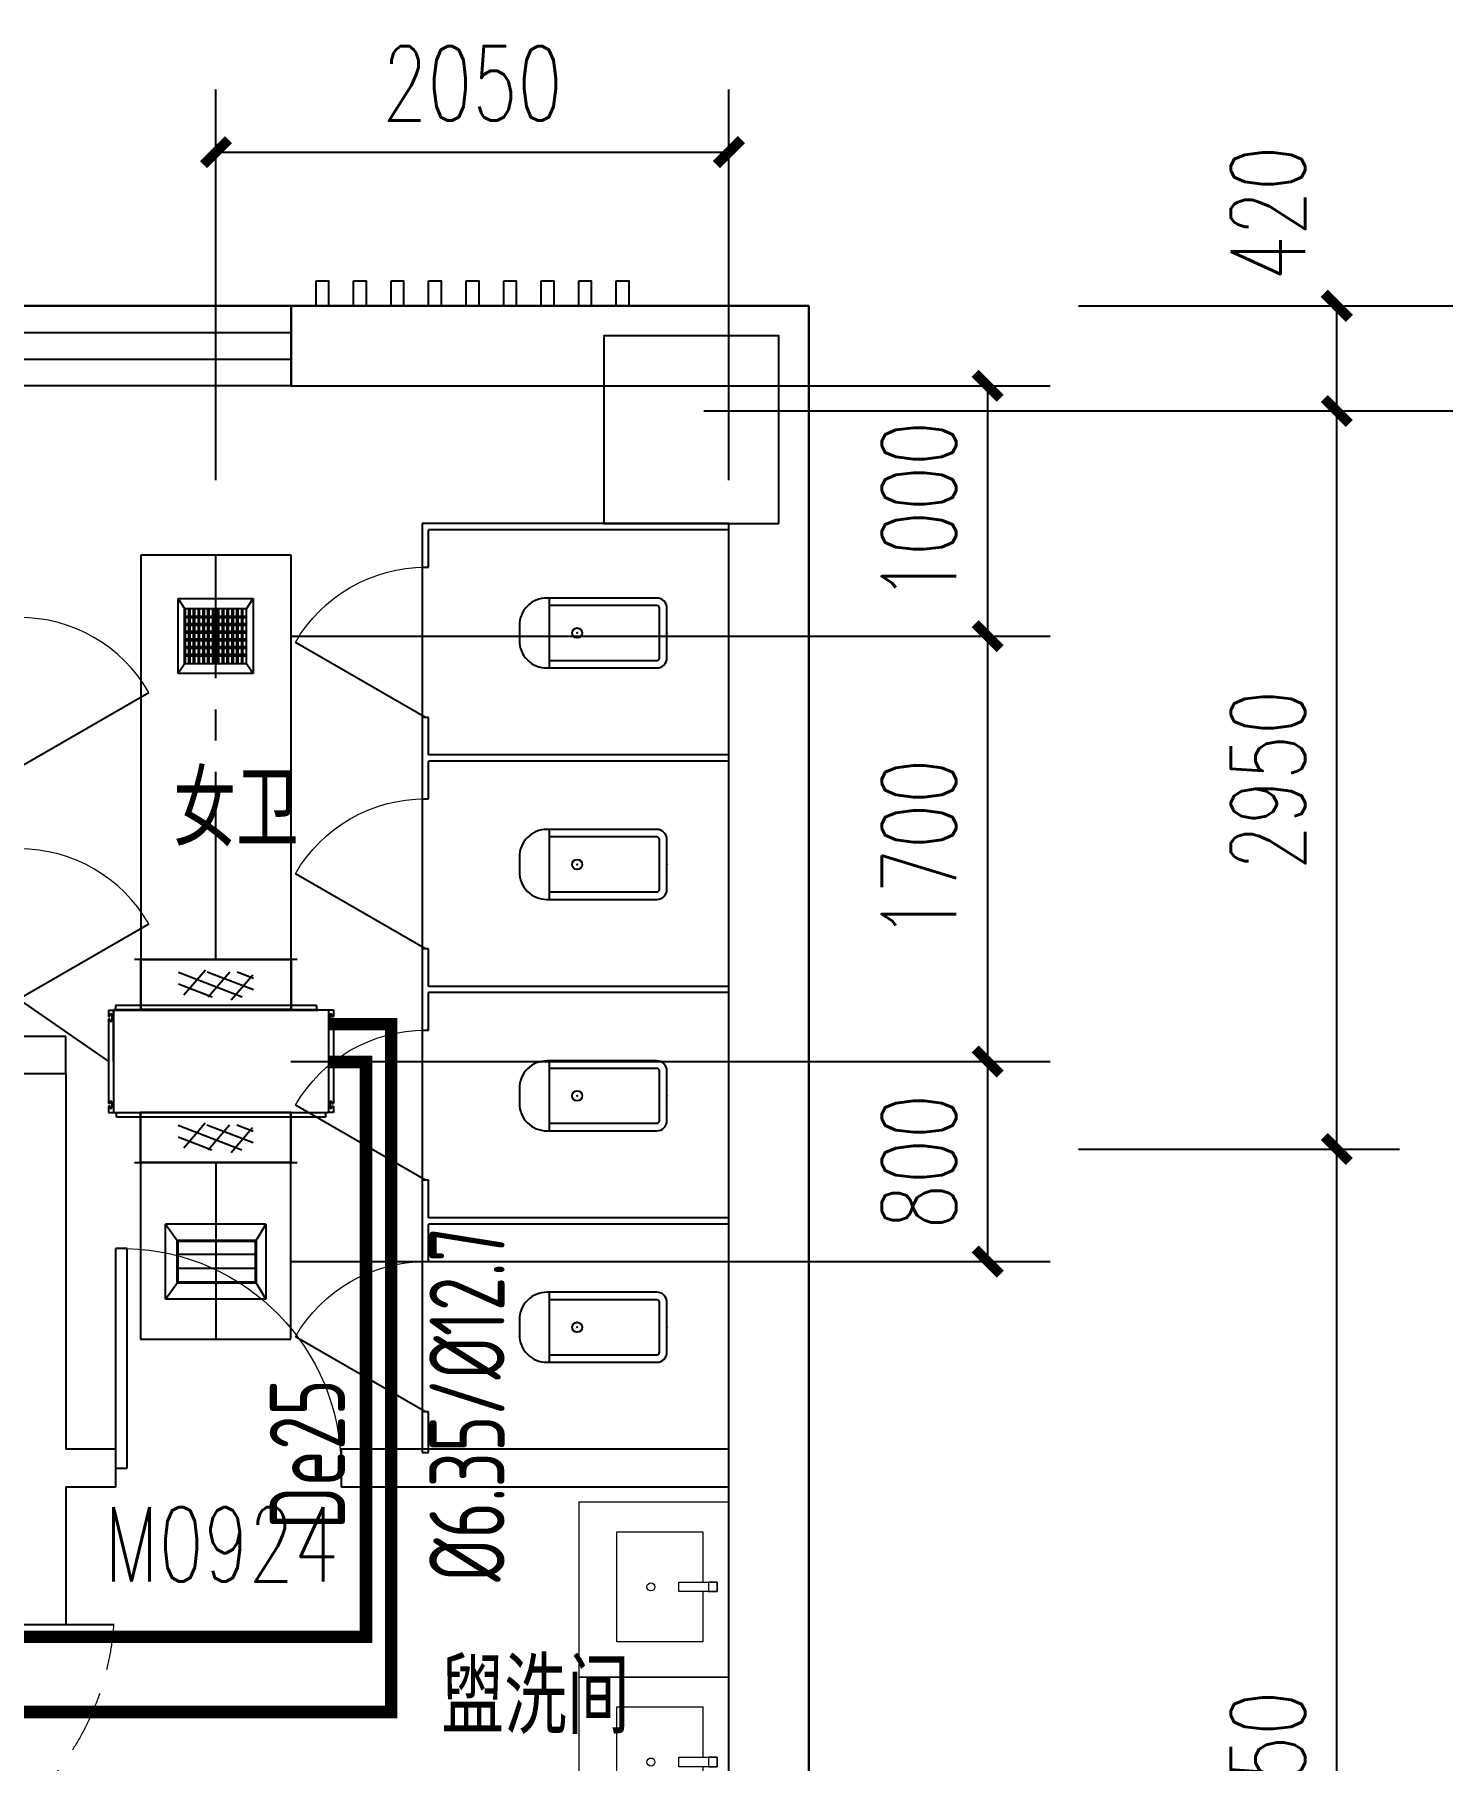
# Model space of a CAD drawing. Extents: x 1738143 to 1822243, y -608375 to -303375.
# Drawn here: x 1803715 to 1809341, y -564355 to -557457 of the extents above; entities that cross this region are included whole.
import ezdxf

# ---------------------------------------------------------------- set-up
doc = ezdxf.new("R2010")
doc.units = 0
doc.header["$LTSCALE"] = 1000
doc.header["$MEASUREMENT"] = 0
doc.linetypes.add('CENTER2', pattern=[1.125, 0.75, -0.125, 0.125, -0.125])
doc.linetypes.add('DASH', pattern=[0.35, 0.25, -0.1])
doc.layers.add('A-FLOR-IDEN', color=7, linetype='Continuous', lineweight=20)
doc.layers.add('A-LVTRY', color=145, linetype='Continuous', lineweight=20)
for name, color, linetype in [('AXIS', 3, 'Continuous'), ('COLUMN', 9, 'Continuous'), ('DUCT-排风风口', 7, 'Continuous'), ('DUCT-送风中心线', 5, 'CENTER2'), ('DUCT-送风法兰', 2, 'Continuous'), ('DUCT-送风管', 4, 'Continuous'), ('DUCT-送风管端线', 2, 'Continuous'), ('DUCT-送风阀门', 7, 'Continuous'), ('LATRINE', 6, 'Continuous'), ('LVTRY', 6, 'Continuous'), ('PIPE-空冷凝水', 150, 'CENTER2'), ('PUB_DIM', 3, 'Continuous'), ('TH_DIM', 3, 'Continuous'), ('VRV-EQUIP', 7, 'Continuous'), ('VRV-PIPE', 1, 'Continuous'), ('WALL', 9, 'Continuous'), ('WINDOW', 4, 'Continuous'), ('WINDOW_TEXT', 7, 'Continuous'), ('采暖', 7, 'Continuous')]:
    doc.layers.add(name, color=color, linetype=linetype)
doc.styles.add('_TCH_DIM_T3', font='SIMPLEX', dxfattribs={"width": 0.705882, "bigfont": 'GBCBIG'})
doc.styles.add('_TCH_WINDOW', font='SIMPLEX', dxfattribs={"height": 3.5, "bigfont": 'GBCBIG'})
doc.styles.add('ROS', font='simhei.ttf', dxfattribs={"width": 0.7})
doc.styles.add('TSSD_Rein', font='Tssdeng.shx', dxfattribs={"width": 0.7, "bigfont": 'hztxt.shx'})
doc.dimstyles.new('_TCH_ARCH&&100', dxfattribs={"dimtxt": 297.5, "dimasz": 100, "dimexe": 250, "dimexo": 300, "dimgap": 126.25, "dimtad": 1, "dimdec": 0, "dimzin": 0, "dimdsep": 46, "dimtxsty": '_TCH_DIM_T3', "dimblk": 'ARCHTICK', "dimcen": 0.09, "dimclrt": 7, "dimazin": 2, "dimtfac": 1, "dimtdec": 0, "dimtix": 1, "dimtmove": 2, "dimatfit": 3, "dimfxl": 30, "dimtolj": 1, "dimtzin": 0, "dimarcsym": 0})

# ---------------------------------------------------------------- blocks, each defined once
blk = doc.blocks.new('$lvtry$00000200')
at = {"color": 0}
for p, q in [((-109.8, -40), (-109.8, -469.7)), ((99.8, -30), (-99.8, -30)), ((109.8, -469.7), (109.8, -40))]:
    blk.add_line(p, q, dxfattribs=at)
blk.add_lwpolyline([(99.8, 0), (-99.8, 0, 0.414214), (-139.8, -40), (-139.8, -479.7, 0.414214), (-29.8, -589.7), (29.8, -589.7, 0.414214), (139.8, -479.7), (139.8, -40, 0.414214)], format="xyb", close=True, dxfattribs=at)
blk.add_lwpolyline([(139.8, -469.7), (-139.8, -469.7)], dxfattribs=at)
blk.add_circle((0, -358.6), 20, dxfattribs=at)
for centre, start, end in [((-99.8, -40), 90, 180), ((99.8, -40), 0, 90)]:
    blk.add_arc(centre, 10, start, end, dxfattribs=at)
for p in [(0, 0), (0, -358.6)]:
    blk.add_point(p, dxfattribs=at)
blk = doc.blocks.new('A$C549865D3')
at = {"layer": 'A-LVTRY'}
for points in [[(251.5, 500), (251.5, 458), (298.5, 458), (298.5, 500)], [(298.5, 500), (298.5, 309.5), (251.5, 309.5), (251.5, 500)]]:
    blk.add_lwpolyline(points, close=True, dxfattribs=at)
blk.add_lwpolyline([(298.5, 430), (550, 430), (550, 0), (0, 0), (0, 430), (251.5, 430)], dxfattribs=at)
blk.add_circle((275, 170), 20, dxfattribs=at)
blk = doc.blocks.new('2313414')
at = {"layer": 'A-LVTRY'}
blk.add_lwpolyline([(1698293.5, -109163), (1698293.5, -108463), (1698893.5, -108463), (1698893.5, -109163)], close=True, dxfattribs=at)
at = {"layer": 'A-LVTRY', "xscale": -0.8, "yscale": 0.8, "zscale": 0.8, "rotation": 90}
blk.add_blockref('A$C549865D3', (1698741, -108582.2), dxfattribs=at)
blk = doc.blocks.new('_ArchTick')
at = {"color": 0, "linetype": 'ByBlock', "const_width": 0.4}
blk.add_lwpolyline([(-0.5, -0.5), (0.5, 0.5)], dxfattribs=at)
blk = doc.blocks.new('*D138')
at = {"layer": 'Defpoints', "color": 0, "transparency": 16777216}
for p in [(16304, 19701.1), (17636.2, 19701.1), (16304, 19281.1)]:
    blk.add_point(p, dxfattribs=at)
at = {"layer": 'PUB_DIM', "color": 0, "lineweight": -2, "transparency": 16777216}
for p, q in [((16604, 19701.1), (17886.2, 19701.1)), ((17636.2, 19281.1), (17636.2, 19701.1)), ((16604, 19281.1), (17886.2, 19281.1))]:
    blk.add_line(p, q, dxfattribs=at)
at = {"layer": 'PUB_DIM', "color": 0, "lineweight": -2, "transparency": 16777216, "xscale": 100, "yscale": 100, "zscale": 100}
for p, rotation in [((17636.2, 19701.1), 90), ((17636.2, 19281.1), 270)]:
    blk.add_blockref('_ArchTick', p, dxfattribs=dict(at, rotation=rotation))
at = {"layer": 'PUB_DIM', "color": 7, "transparency": 16777216, "insert": (17361.2, 20071.1), "char_height": 297.5, "attachment_point": 5, "rotation": 90, "style": '_TCH_DIM_T3'}
blk.add_mtext('\\A1;420', dxfattribs=at)
blk = doc.blocks.new('*D139')
at = {"layer": 'Defpoints', "color": 0, "transparency": 16777216}
for p in [(16304, 19281.1), (17636.2, 19281.1), (16304, 16331.1)]:
    blk.add_point(p, dxfattribs=at)
at = {"layer": 'PUB_DIM', "color": 0, "lineweight": -2, "transparency": 16777216}
for p, q in [((16604, 19281.1), (17886.2, 19281.1)), ((17636.2, 16331.1), (17636.2, 19281.1)), ((16604, 16331.1), (17886.2, 16331.1))]:
    blk.add_line(p, q, dxfattribs=at)
at = {"layer": 'PUB_DIM', "color": 0, "lineweight": -2, "transparency": 16777216, "xscale": 100, "yscale": 100, "zscale": 100}
for p, rotation in [((17636.2, 19281.1), 90), ((17636.2, 16331.1), 270)]:
    blk.add_blockref('_ArchTick', p, dxfattribs=dict(at, rotation=rotation))
at = {"layer": 'PUB_DIM', "color": 7, "transparency": 16777216, "insert": (17361.2, 17806.1), "char_height": 297.5, "attachment_point": 5, "rotation": 90, "style": '_TCH_DIM_T3'}
blk.add_mtext('\\A1;2950', dxfattribs=at)
blk = doc.blocks.new('*D140')
at = {"layer": 'Defpoints', "color": 0, "transparency": 16777216}
for p in [(16304, 16331.1), (17636.2, 16331.1), (16304, 11281.1)]:
    blk.add_point(p, dxfattribs=at)
at = {"layer": 'PUB_DIM', "color": 0, "lineweight": -2, "transparency": 16777216}
for p, q in [((16604, 16331.1), (17886.2, 16331.1)), ((17636.2, 11281.1), (17636.2, 16331.1)), ((16604, 11281.1), (17886.2, 11281.1))]:
    blk.add_line(p, q, dxfattribs=at)
at = {"layer": 'PUB_DIM', "color": 0, "lineweight": -2, "transparency": 16777216, "xscale": 100, "yscale": 100, "zscale": 100}
for p, rotation in [((17636.2, 16331.1), 90), ((17636.2, 11281.1), 270)]:
    blk.add_blockref('_ArchTick', p, dxfattribs=dict(at, rotation=rotation))
at = {"layer": 'PUB_DIM', "color": 7, "transparency": 16777216, "insert": (17361.2, 13806.1), "char_height": 297.5, "attachment_point": 5, "rotation": 90, "style": '_TCH_DIM_T3'}
blk.add_mtext('\\A1;5050', dxfattribs=at)
blk = doc.blocks.new('*D145')
at = {"layer": 'Defpoints', "color": 0, "transparency": 16777216}
for p in [(17245.1, 19701.1), (18436, 19701.1), (17245.1, -11018.9)]:
    blk.add_point(p, dxfattribs=at)
at = {"layer": 'PUB_DIM', "color": 0, "lineweight": -2, "transparency": 16777216}
for p, q in [((17545.1, 19701.1), (18686, 19701.1)), ((18436, -11018.9), (18436, 19701.1)), ((17545.1, -11018.9), (18686, -11018.9))]:
    blk.add_line(p, q, dxfattribs=at)
at = {"layer": 'PUB_DIM', "color": 0, "lineweight": -2, "transparency": 16777216, "xscale": 100, "yscale": 100, "zscale": 100}
for p, rotation in [((18436, 19701.1), 90), ((18436, -11018.9), 270)]:
    blk.add_blockref('_ArchTick', p, dxfattribs=dict(at, rotation=rotation))
at = {"layer": 'PUB_DIM', "color": 7, "transparency": 16777216, "insert": (18161, 4341.1), "char_height": 297.5, "attachment_point": 5, "rotation": 90, "style": '_TCH_DIM_T3'}
blk.add_mtext('\\A1;30720', dxfattribs=at)
blk = doc.blocks.new('*D285')
at = {"layer": 'Defpoints', "color": 0, "transparency": 16777216}
for p in [(16304, 19701.1), (17636.2, 19701.1), (16304, 19281.1)]:
    blk.add_point(p, dxfattribs=at)
at = {"layer": 'PUB_DIM', "color": 0, "lineweight": -2, "transparency": 16777216}
for p, q in [((16604, 19701.1), (17886.2, 19701.1)), ((17636.2, 19281.1), (17636.2, 19701.1)), ((16604, 19281.1), (17886.2, 19281.1))]:
    blk.add_line(p, q, dxfattribs=at)
at = {"layer": 'PUB_DIM', "color": 0, "lineweight": -2, "transparency": 16777216, "xscale": 100, "yscale": 100, "zscale": 100}
for p, rotation in [((17636.2, 19701.1), 90), ((17636.2, 19281.1), 270)]:
    blk.add_blockref('_ArchTick', p, dxfattribs=dict(at, rotation=rotation))
at = {"layer": 'PUB_DIM', "color": 7, "transparency": 16777216, "insert": (17361.2, 20071.1), "char_height": 297.5, "attachment_point": 5, "rotation": 90, "style": '_TCH_DIM_T3'}
blk.add_mtext('\\A1;420', dxfattribs=at)
blk = doc.blocks.new('*D286')
at = {"layer": 'Defpoints', "color": 0, "transparency": 16777216}
for p in [(16304, 19281.1), (17636.2, 19281.1), (16304, 16331.1)]:
    blk.add_point(p, dxfattribs=at)
at = {"layer": 'PUB_DIM', "color": 0, "lineweight": -2, "transparency": 16777216}
for p, q in [((16604, 19281.1), (17886.2, 19281.1)), ((17636.2, 16331.1), (17636.2, 19281.1)), ((16604, 16331.1), (17886.2, 16331.1))]:
    blk.add_line(p, q, dxfattribs=at)
at = {"layer": 'PUB_DIM', "color": 0, "lineweight": -2, "transparency": 16777216, "xscale": 100, "yscale": 100, "zscale": 100}
for p, rotation in [((17636.2, 19281.1), 90), ((17636.2, 16331.1), 270)]:
    blk.add_blockref('_ArchTick', p, dxfattribs=dict(at, rotation=rotation))
at = {"layer": 'PUB_DIM', "color": 7, "transparency": 16777216, "insert": (17361.2, 17806.1), "char_height": 297.5, "attachment_point": 5, "rotation": 90, "style": '_TCH_DIM_T3'}
blk.add_mtext('\\A1;2950', dxfattribs=at)
blk = doc.blocks.new('*D287')
at = {"layer": 'Defpoints', "color": 0, "transparency": 16777216}
for p in [(16304, 16331.1), (17636.2, 16331.1), (16304, 11281.1)]:
    blk.add_point(p, dxfattribs=at)
at = {"layer": 'PUB_DIM', "color": 0, "lineweight": -2, "transparency": 16777216}
for p, q in [((16604, 16331.1), (17886.2, 16331.1)), ((17636.2, 11281.1), (17636.2, 16331.1)), ((16604, 11281.1), (17886.2, 11281.1))]:
    blk.add_line(p, q, dxfattribs=at)
at = {"layer": 'PUB_DIM', "color": 0, "lineweight": -2, "transparency": 16777216, "xscale": 100, "yscale": 100, "zscale": 100}
for p, rotation in [((17636.2, 16331.1), 90), ((17636.2, 11281.1), 270)]:
    blk.add_blockref('_ArchTick', p, dxfattribs=dict(at, rotation=rotation))
at = {"layer": 'PUB_DIM', "color": 7, "transparency": 16777216, "insert": (17361.2, 13806.1), "char_height": 297.5, "attachment_point": 5, "rotation": 90, "style": '_TCH_DIM_T3'}
blk.add_mtext('\\A1;5050', dxfattribs=at)
blk = doc.blocks.new('*D292')
at = {"layer": 'Defpoints', "color": 0, "transparency": 16777216}
for p in [(17245.1, 19701.1), (18436, 19701.1), (17245.1, -11018.9)]:
    blk.add_point(p, dxfattribs=at)
at = {"layer": 'PUB_DIM', "color": 0, "lineweight": -2, "transparency": 16777216}
for p, q in [((17545.1, 19701.1), (18686, 19701.1)), ((18436, -11018.9), (18436, 19701.1)), ((17545.1, -11018.9), (18686, -11018.9))]:
    blk.add_line(p, q, dxfattribs=at)
at = {"layer": 'PUB_DIM', "color": 0, "lineweight": -2, "transparency": 16777216, "xscale": 100, "yscale": 100, "zscale": 100}
for p, rotation in [((18436, 19701.1), 90), ((18436, -11018.9), 270)]:
    blk.add_blockref('_ArchTick', p, dxfattribs=dict(at, rotation=rotation))
at = {"layer": 'PUB_DIM', "color": 7, "transparency": 16777216, "insert": (18161, 4341.1), "char_height": 297.5, "attachment_point": 5, "rotation": 90, "style": '_TCH_DIM_T3'}
blk.add_mtext('\\A1;30720', dxfattribs=at)
blk = doc.blocks.new('_FZHK')
blk.add_lwpolyline([(-0.5, -0.5), (0.5, -0.5), (0.5, 0.5), (-0.5, 0.5)], close=True)
blk = doc.blocks.new('$WINLIB2D$00000001')
at = {"color": 0}
for points in [[(-0.5, 0.5), (-0.5, -0.5)], [(-0.5, 0.5), (0.5, 0.5)], [(0.5, 0.1667), (-0.5, 0.1667)], [(0.5, -0.1667), (-0.5, -0.1667)], [(-0.5, -0.5), (0.5, -0.5)]]:
    blk.add_lwpolyline(points, dxfattribs=at)
blk = doc.blocks.new('*D595')
at = {"layer": 'Defpoints', "color": 0, "transparency": 16777216}
for p in [(16304, 19701.1), (17636.2, 19701.1), (16304, 19281.1)]:
    blk.add_point(p, dxfattribs=at)
at = {"layer": 'PUB_DIM', "color": 0, "lineweight": -2, "transparency": 16777216}
for p, q in [((16604, 19701.1), (17886.2, 19701.1)), ((17636.2, 19281.1), (17636.2, 19701.1)), ((16604, 19281.1), (17886.2, 19281.1))]:
    blk.add_line(p, q, dxfattribs=at)
at = {"layer": 'PUB_DIM', "color": 0, "lineweight": -2, "transparency": 16777216, "xscale": 100, "yscale": 100, "zscale": 100}
for p, rotation in [((17636.2, 19701.1), 90), ((17636.2, 19281.1), 270)]:
    blk.add_blockref('_ArchTick', p, dxfattribs=dict(at, rotation=rotation))
at = {"layer": 'PUB_DIM', "color": 7, "transparency": 16777216, "insert": (17361.2, 20071.1), "char_height": 297.5, "attachment_point": 5, "rotation": 90, "style": '_TCH_DIM_T3'}
blk.add_mtext('\\A1;420', dxfattribs=at)
blk = doc.blocks.new('*D596')
at = {"layer": 'Defpoints', "color": 0, "transparency": 16777216}
for p in [(16304, 19281.1), (17636.2, 19281.1), (16304, 16331.1)]:
    blk.add_point(p, dxfattribs=at)
at = {"layer": 'PUB_DIM', "color": 0, "lineweight": -2, "transparency": 16777216}
for p, q in [((16604, 19281.1), (17886.2, 19281.1)), ((17636.2, 16331.1), (17636.2, 19281.1)), ((16604, 16331.1), (17886.2, 16331.1))]:
    blk.add_line(p, q, dxfattribs=at)
at = {"layer": 'PUB_DIM', "color": 0, "lineweight": -2, "transparency": 16777216, "xscale": 100, "yscale": 100, "zscale": 100}
for p, rotation in [((17636.2, 19281.1), 90), ((17636.2, 16331.1), 270)]:
    blk.add_blockref('_ArchTick', p, dxfattribs=dict(at, rotation=rotation))
at = {"layer": 'PUB_DIM', "color": 7, "transparency": 16777216, "insert": (17361.2, 17806.1), "char_height": 297.5, "attachment_point": 5, "rotation": 90, "style": '_TCH_DIM_T3'}
blk.add_mtext('\\A1;2950', dxfattribs=at)
blk = doc.blocks.new('*D597')
at = {"layer": 'Defpoints', "color": 0, "transparency": 16777216}
for p in [(16304, 16331.1), (17636.2, 16331.1), (16304, 11281.1)]:
    blk.add_point(p, dxfattribs=at)
at = {"layer": 'PUB_DIM', "color": 0, "lineweight": -2, "transparency": 16777216}
for p, q in [((16604, 16331.1), (17886.2, 16331.1)), ((17636.2, 11281.1), (17636.2, 16331.1)), ((16604, 11281.1), (17886.2, 11281.1))]:
    blk.add_line(p, q, dxfattribs=at)
at = {"layer": 'PUB_DIM', "color": 0, "lineweight": -2, "transparency": 16777216, "xscale": 100, "yscale": 100, "zscale": 100}
for p, rotation in [((17636.2, 16331.1), 90), ((17636.2, 11281.1), 270)]:
    blk.add_blockref('_ArchTick', p, dxfattribs=dict(at, rotation=rotation))
at = {"layer": 'PUB_DIM', "color": 7, "transparency": 16777216, "insert": (17361.2, 13806.1), "char_height": 297.5, "attachment_point": 5, "rotation": 90, "style": '_TCH_DIM_T3'}
blk.add_mtext('\\A1;5050', dxfattribs=at)
blk = doc.blocks.new('*D602')
at = {"layer": 'Defpoints', "color": 0, "transparency": 16777216}
for p in [(17245.1, 19701.1), (18436, 19701.1), (17245.1, -11018.9)]:
    blk.add_point(p, dxfattribs=at)
at = {"layer": 'PUB_DIM', "color": 0, "lineweight": -2, "transparency": 16777216}
for p, q in [((17545.1, 19701.1), (18686, 19701.1)), ((18436, -11018.9), (18436, 19701.1)), ((17545.1, -11018.9), (18686, -11018.9))]:
    blk.add_line(p, q, dxfattribs=at)
at = {"layer": 'PUB_DIM', "color": 0, "lineweight": -2, "transparency": 16777216, "xscale": 100, "yscale": 100, "zscale": 100}
for p, rotation in [((18436, 19701.1), 90), ((18436, -11018.9), 270)]:
    blk.add_blockref('_ArchTick', p, dxfattribs=dict(at, rotation=rotation))
at = {"layer": 'PUB_DIM', "color": 7, "transparency": 16777216, "insert": (18161, 4341.1), "char_height": 297.5, "attachment_point": 5, "rotation": 90, "style": '_TCH_DIM_T3'}
blk.add_mtext('\\A1;30720', dxfattribs=at)
blk = doc.blocks.new('$TCHSYS$APDOOR2D')
blk.add_line((0.5, 0), (0, 0.866))
at = {"lineweight": 13}
blk.add_arc((0.5, 0), 1, 120, 180, dxfattribs=at)
blk = doc.blocks.new('$DorLib2D$00000001')
for p, q in [((0.45, 0.975), (0.5, 0.975)), ((0.45, 0), (0.45, 0.975)), ((0.5, 0), (0.5, 0.975)), ((0.5, 0), (0.45, 0))]:
    blk.add_line(p, q)
at = {"lineweight": 13}
blk.add_arc((0.475, 0), 0.975, 91.46928, 180, dxfattribs=at)
blk = doc.blocks.new('*D684')
at = {"layer": 'Defpoints', "color": 0, "transparency": 16777216}
for p in [(1806489.7, -557927.3), (1804439.7, -559537.7), (1806489.7, -559537.7)]:
    blk.add_point(p, dxfattribs=at)
at = {"layer": 'TH_DIM', "color": 0, "lineweight": -2, "transparency": 16777216}
for p, q in [((1804439.7, -559237.7), (1804439.7, -557677.3)), ((1806489.7, -559237.7), (1806489.7, -557677.3)), ((1804439.7, -557927.3), (1806489.7, -557927.3))]:
    blk.add_line(p, q, dxfattribs=at)
at = {"layer": 'TH_DIM', "color": 0, "lineweight": -2, "transparency": 16777216, "xscale": 100, "yscale": 100, "zscale": 100, "rotation": 180}
blk.add_blockref('_ArchTick', (1804439.7, -557927.3), dxfattribs=at)
at = {"layer": 'TH_DIM', "color": 0, "lineweight": -2, "transparency": 16777216, "xscale": 100, "yscale": 100, "zscale": 100}
blk.add_blockref('_ArchTick', (1806489.7, -557927.3), dxfattribs=at)
at = {"layer": 'TH_DIM', "color": 7, "transparency": 16777216, "insert": (1805464.7, -557652.3), "char_height": 297.5, "attachment_point": 5, "style": '_TCH_DIM_T3'}
blk.add_mtext('\\A1;2050', dxfattribs=at)
blk = doc.blocks.new('*D685')
at = {"layer": 'Defpoints', "color": 0, "transparency": 16777216}
for p in [(1804438.7, -558861.6), (1807524, -558861.6), (1804438.7, -559861.6)]:
    blk.add_point(p, dxfattribs=at)
at = {"layer": 'TH_DIM', "color": 0, "lineweight": -2, "transparency": 16777216}
for p, q in [((1804738.7, -558861.6), (1807774, -558861.6)), ((1807524, -559861.6), (1807524, -558861.6)), ((1804738.7, -559861.6), (1807774, -559861.6))]:
    blk.add_line(p, q, dxfattribs=at)
at = {"layer": 'TH_DIM', "color": 0, "lineweight": -2, "transparency": 16777216, "xscale": 100, "yscale": 100, "zscale": 100}
for p, rotation in [((1807524, -558861.6), 90), ((1807524, -559861.6), 270)]:
    blk.add_blockref('_ArchTick', p, dxfattribs=dict(at, rotation=rotation))
at = {"layer": 'TH_DIM', "color": 7, "transparency": 16777216, "insert": (1807249, -559361.6), "char_height": 297.5, "attachment_point": 5, "rotation": 90, "style": '_TCH_DIM_T3'}
blk.add_mtext('\\A1;1000', dxfattribs=at)
blk = doc.blocks.new('*D686')
at = {"layer": 'Defpoints', "color": 0, "transparency": 16777216}
for p in [(1804438.7, -559861.6), (1807524, -559861.6), (1804438.7, -561561.9)]:
    blk.add_point(p, dxfattribs=at)
at = {"layer": 'TH_DIM', "color": 0, "lineweight": -2, "transparency": 16777216}
for p, q in [((1804738.7, -559861.6), (1807774, -559861.6)), ((1807524, -561561.9), (1807524, -559861.6)), ((1804738.7, -561561.9), (1807774, -561561.9))]:
    blk.add_line(p, q, dxfattribs=at)
at = {"layer": 'TH_DIM', "color": 0, "lineweight": -2, "transparency": 16777216, "xscale": 100, "yscale": 100, "zscale": 100}
for p, rotation in [((1807524, -559861.6), 90), ((1807524, -561561.9), 270)]:
    blk.add_blockref('_ArchTick', p, dxfattribs=dict(at, rotation=rotation))
at = {"layer": 'TH_DIM', "color": 7, "transparency": 16777216, "insert": (1807249, -560711.7), "char_height": 297.5, "attachment_point": 5, "rotation": 90, "style": '_TCH_DIM_T3'}
blk.add_mtext('\\A1;1700', dxfattribs=at)
blk = doc.blocks.new('*D687')
at = {"layer": 'Defpoints', "color": 0, "transparency": 16777216}
for p in [(1804438.7, -561561.9), (1807524, -561561.9), (1804438.7, -562361.6)]:
    blk.add_point(p, dxfattribs=at)
at = {"layer": 'TH_DIM', "color": 0, "lineweight": -2, "transparency": 16777216}
for p, q in [((1804738.7, -561561.9), (1807774, -561561.9)), ((1807524, -562361.6), (1807524, -561561.9)), ((1804738.7, -562361.6), (1807774, -562361.6))]:
    blk.add_line(p, q, dxfattribs=at)
at = {"layer": 'TH_DIM', "color": 0, "lineweight": -2, "transparency": 16777216, "xscale": 100, "yscale": 100, "zscale": 100}
for p, rotation in [((1807524, -561561.9), 90), ((1807524, -562361.6), 270)]:
    blk.add_blockref('_ArchTick', p, dxfattribs=dict(at, rotation=rotation))
at = {"layer": 'TH_DIM', "color": 7, "transparency": 16777216, "insert": (1807249, -561961.7), "char_height": 297.5, "attachment_point": 5, "rotation": 90, "style": '_TCH_DIM_T3'}
blk.add_mtext('\\A1;800', dxfattribs=at)
blk = doc.blocks.new('$VRV_海信日立$00000013')
for p, q in [((382, 147.5), (-422, 147.5)), ((-422, 147.5), (-422, 135.5)), ((382, 147.5), (382, 135.5)), ((-450, 135), (-430, 135)), ((-450, 135), (-450, 118.25)), ((-443.5, 118.25), (-450, 118.25)), ((-443.5, 111.75), (-450, 111.75)), ((-450, 111.75), (-450, -111.75)), ((-443.5, 118.25), (-443.5, 121.5)), ((-443.5, 108.5), (-443.5, 111.75)), ((-436.5, 121.5), (-436.5, 108.5)), ((-430, 135), (-430, -135)), ((-429.6, 134.6), (-430, 134.6)), ((-430, -0.5), (-430, 134.6)), ((-429.6, 135), (-429.6, 134.6)), ((-429.6, 135), (389, 135)), ((-429, 135.5), (-429, 135)), ((389, 135.5), (-429, 135.5)), ((389, 135), (-429, 135)), ((375, 135.5), (375, 135)), ((389, 135.5), (389, 135)), ((389, 134.6), (389, 135)), ((430, 134.6), (389, 134.6)), ((430, 134.6), (429.6, 134.6)), ((430, 135), (430, -135)), ((450, 135), (430, 135)), ((430, 134.6), (430, -6.5)), ((436.5, 121.5), (436.5, 108.5)), ((443.5, 118.25), (443.5, 121.5)), ((443.5, 118.25), (450, 118.25)), ((443.5, 111.75), (450, 111.75)), ((443.5, 108.5), (443.5, 111.75)), ((450, 135), (450, 118.25)), ((450, 111.75), (450, -111.75)), ((430, -46.617211), (430, -74.743728)), ((430, -84.256272), (430, -135)), ((-443.5, -111.75), (-450, -111.75)), ((-450, -118.25), (-450, -135)), ((-443.5, -118.25), (-450, -118.25)), ((-450, -135), (-430, -135)), ((-443.5, -108.5), (-443.5, -111.75)), ((-443.5, -118.25), (-443.5, -121.5)), ((-436.5, -121.5), (-436.5, -108.5)), ((-430, -134.6), (-429.6, -134.6)), ((-429.6, -134.6), (-429.6, -135)), ((-429.6, -135), (-425, -135)), ((-425, -135), (425.014933, -135)), ((-425, -135.5), (-425, -135)), ((-425, -135.5), (425.014933, -135.5)), ((-418, -147.5), (-418, -135)), ((418, -135.5), (418, -147.5)), ((425, -135), (425, -135.5)), ((429.6, -135), (425.014933, -135)), ((430, -134.6), (429.6, -134.6)), ((429.6, -134.6), (429.6, -135)), ((450, -135), (430, -135)), ((436.5, -108.5), (436.5, -121.5)), ((443.5, -108.5), (443.5, -111.75)), ((443.5, -111.75), (450, -111.75)), ((443.5, -118.25), (450, -118.25)), ((443.5, -118.25), (443.5, -121.5)), ((450, -118.25), (450, -135)), ((418, -147.5), (-418, -147.5))]:
    blk.add_line(p, q)
for centre, start, end in [((-440, 121.5), 90, 180), ((-440, 108.5), 180, 270), ((-440, 121.5), 0, 90), ((-440, 108.5), 270, 0), ((440, 121.5), 90, 180), ((440, 108.5), 180, 270), ((440, 121.5), 0, 90), ((440, 108.5), 270, 0), ((-440, -108.5), 90, 180), ((-440, -121.5), 180, 270), ((-440, -108.5), 0, 90), ((-440, -121.5), 270, 0), ((440, -108.5), 90, 180), ((440, -121.5), 180, 270), ((440, -108.5), 0, 90), ((440, -121.5), 270, 0)]:
    blk.add_arc(centre, 3.5, start, end)
blk = doc.blocks.new('00000589Body')
at = {"color": 0, "linetype": 'ByBlock', "lineweight": -2}
for p, q in [((250, 500), (-250, 500)), ((-250, -500), (-250, 500)), ((250, -500), (250, 500)), ((-250, -500), (250, -500))]:
    blk.add_line(p, q, dxfattribs=at)
at = {"color": 0, "linetype": 'ByBlock'}
for p, q in [((-125, -174), (120, 250)), ((-125, 26), (4, 250)), ((145, 69), (-105, 213)), ((125, -93), (-125, 51)), ((-53, -250), (125, 59)), ((96, -246), (-154, -102)), ((62, -250), (125, -141))]:
    blk.add_line(p, q, dxfattribs=at)
blk = doc.blocks.new('$风口$00000108')
for p, q in [((-250, 135), (-190, 75)), ((-250, -135), (-250, 135)), ((250, 135), (200, 75)), ((250, 135), (250, -135)), ((200, 25), (-190, 25)), ((200, -25), (-190, -25)), ((-250, -135), (-190, -75)), ((200, -75), (250, -135)), ((250, -135), (-250, -135))]:
    blk.add_line(p, q)
at = {"linetype": 'Continuous'}
blk.add_line((250, 135), (-250, 135), dxfattribs=at)
at = {"lineweight": 40}
for p, q in [((-190, 75), (200, 75)), ((-190, -75), (-190, 75)), ((200, 75), (200, -75)), ((-190, -75), (200, -75))]:
    blk.add_line(p, q, dxfattribs=at)
blk = doc.blocks.new('$风口$00000138')
for p, q in [((-195, 130), (195, 130)), ((-195, -130), (-195, 130)), ((-160, 95), (-195, 130)), ((160, 95), (195, 130)), ((195, 130), (195, -130)), ((160, 95), (-160, 95)), ((160, -95), (160, 95)), ((-160, -95), (-195, -130)), ((-160, -95), (160, -95)), ((160, -95), (195, -130)), ((195, -130), (-195, -130))]:
    blk.add_line(p, q)
at = {"lineweight": 40}
blk.add_line((-160, 95), (-160, -95), dxfattribs=at)
at = {"lineweight": -3}
for p, q in [((-140, 68.5), (-160, 68.5)), ((-160, 64), (-140, 64)), ((-140, -95), (-140, 95)), ((-135, 95), (-135, -95)), ((-115, 68.5), (-135, 68.5)), ((-135, 64), (-115, 64)), ((-115, -95), (-115, 95)), ((-110, 95), (-110, -95)), ((-90, 68.5), (-110, 68.5)), ((-110, 64), (-90, 64)), ((-90, -95), (-90, 95)), ((-85, 95), (-85, -95)), ((-65, 68.5), (-85, 68.5)), ((-85, 64), (-65, 64)), ((-65, -95), (-65, 95)), ((-60, 95), (-60, -95)), ((-40, 68.5), (-60, 68.5)), ((-60, 64), (-40, 64)), ((-40, -95), (-40, 95)), ((-35, 95), (-35, -95)), ((-15, 68.5), (-35, 68.5)), ((-35, 64), (-15, 64)), ((-15, -95), (-15, 95)), ((-10, 95), (-10, -95)), ((10, 68.5), (-10, 68.5)), ((-10, 64), (10, 64)), ((10, -95), (10, 95)), ((15, 95), (15, -95)), ((35, 68.5), (15, 68.5)), ((15, 64), (35, 64)), ((35, -95), (35, 95)), ((40, 95), (40, -95)), ((60, 68.5), (40, 68.5)), ((40, 64), (60, 64)), ((60, -95), (60, 95)), ((65, 95), (65, -95)), ((85, 68.5), (65, 68.5)), ((65, 64), (85, 64)), ((85, -95), (85, 95)), ((90, 95), (90, -95)), ((110, 68.5), (90, 68.5)), ((90, 64), (110, 64)), ((110, -95), (110, 95)), ((115, 95), (115, -95)), ((135, 68.5), (115, 68.5)), ((115, 64), (135, 64)), ((135, -95), (135, 95)), ((140, 95), (140, -95)), ((160, 68.5), (140, 68.5)), ((140, 64), (160, 64)), ((-140, 42), (-160, 42)), ((-160, 37.5), (-140, 37.5)), ((-140, 15.5), (-160, 15.5)), ((-160, 11), (-140, 11)), ((-115, 42), (-135, 42)), ((-135, 37.5), (-115, 37.5)), ((-115, 15.5), (-135, 15.5)), ((-135, 11), (-115, 11)), ((-90, 42), (-110, 42)), ((-110, 37.5), (-90, 37.5)), ((-90, 15.5), (-110, 15.5)), ((-110, 11), (-90, 11)), ((-65, 42), (-85, 42)), ((-85, 37.5), (-65, 37.5)), ((-65, 15.5), (-85, 15.5)), ((-85, 11), (-65, 11)), ((-40, 42), (-60, 42)), ((-60, 37.5), (-40, 37.5)), ((-40, 15.5), (-60, 15.5)), ((-60, 11), (-40, 11)), ((-15, 42), (-35, 42)), ((-35, 37.5), (-15, 37.5)), ((-15, 15.5), (-35, 15.5)), ((-35, 11), (-15, 11)), ((10, 42), (-10, 42)), ((-10, 37.5), (10, 37.5)), ((10, 15.5), (-10, 15.5)), ((-10, 11), (10, 11)), ((35, 42), (15, 42)), ((15, 37.5), (35, 37.5)), ((35, 15.5), (15, 15.5)), ((15, 11), (35, 11)), ((60, 42), (40, 42)), ((40, 37.5), (60, 37.5)), ((60, 15.5), (40, 15.5)), ((40, 11), (60, 11)), ((85, 42), (65, 42)), ((65, 37.5), (85, 37.5)), ((85, 15.5), (65, 15.5)), ((65, 11), (85, 11)), ((110, 42), (90, 42)), ((90, 37.5), (110, 37.5)), ((110, 15.5), (90, 15.5)), ((90, 11), (110, 11)), ((135, 42), (115, 42)), ((115, 37.5), (135, 37.5)), ((135, 15.5), (115, 15.5)), ((115, 11), (135, 11)), ((160, 42), (140, 42)), ((140, 37.5), (160, 37.5)), ((160, 15.5), (140, 15.5)), ((140, 11), (160, 11)), ((-140, -11), (-160, -11)), ((-160, -15.5), (-140, -15.5)), ((-140, -37.5), (-160, -37.5)), ((-160, -42), (-140, -42)), ((-115, -11), (-135, -11)), ((-135, -15.5), (-115, -15.5)), ((-115, -37.5), (-135, -37.5)), ((-135, -42), (-115, -42)), ((-90, -11), (-110, -11)), ((-110, -15.5), (-90, -15.5)), ((-90, -37.5), (-110, -37.5)), ((-110, -42), (-90, -42)), ((-65, -11), (-85, -11)), ((-85, -15.5), (-65, -15.5)), ((-65, -37.5), (-85, -37.5)), ((-85, -42), (-65, -42)), ((-40, -11), (-60, -11)), ((-60, -15.5), (-40, -15.5)), ((-40, -37.5), (-60, -37.5)), ((-60, -42), (-40, -42)), ((-15, -11), (-35, -11)), ((-35, -15.5), (-15, -15.5)), ((-15, -37.5), (-35, -37.5)), ((-35, -42), (-15, -42)), ((10, -11), (-10, -11)), ((-10, -15.5), (10, -15.5)), ((10, -37.5), (-10, -37.5)), ((-10, -42), (10, -42)), ((35, -11), (15, -11)), ((15, -15.5), (35, -15.5)), ((35, -37.5), (15, -37.5)), ((15, -42), (35, -42)), ((60, -11), (40, -11)), ((40, -15.5), (60, -15.5)), ((60, -37.5), (40, -37.5)), ((40, -42), (60, -42)), ((85, -11), (65, -11)), ((65, -15.5), (85, -15.5)), ((85, -37.5), (65, -37.5)), ((65, -42), (85, -42)), ((110, -11), (90, -11)), ((90, -15.5), (110, -15.5)), ((110, -37.5), (90, -37.5)), ((90, -42), (110, -42)), ((135, -11), (115, -11)), ((115, -15.5), (135, -15.5)), ((135, -37.5), (115, -37.5)), ((115, -42), (135, -42)), ((160, -11), (140, -11)), ((140, -15.5), (160, -15.5)), ((160, -37.5), (140, -37.5)), ((140, -42), (160, -42)), ((-140, -64), (-160, -64)), ((-160, -68.5), (-140, -68.5)), ((-115, -64), (-135, -64)), ((-135, -68.5), (-115, -68.5)), ((-90, -64), (-110, -64)), ((-110, -68.5), (-90, -68.5)), ((-65, -64), (-85, -64)), ((-85, -68.5), (-65, -68.5)), ((-40, -64), (-60, -64)), ((-60, -68.5), (-40, -68.5)), ((-15, -64), (-35, -64)), ((-35, -68.5), (-15, -68.5)), ((10, -64), (-10, -64)), ((-10, -68.5), (10, -68.5)), ((35, -64), (15, -64)), ((15, -68.5), (35, -68.5)), ((60, -64), (40, -64)), ((40, -68.5), (60, -68.5)), ((85, -64), (65, -64)), ((65, -68.5), (85, -68.5)), ((110, -64), (90, -64)), ((90, -68.5), (110, -68.5)), ((135, -64), (115, -64)), ((115, -68.5), (135, -68.5)), ((160, -64), (140, -64)), ((140, -68.5), (160, -68.5))]:
    blk.add_line(p, q, dxfattribs=at)
blk = doc.blocks.new('A$C5FE91731')
blk.add_line((12556.8, 14431.1), (12750.6, 14431.1))
at = {"color": 175}
for points in [[(13556.8, 19801.1), (13606.8, 19801.1), (13606.8, 19701.1), (13556.8, 19701.1)], [(13706.8, 19801.1), (13756.8, 19801.1), (13756.8, 19701.1), (13706.8, 19701.1)], [(13856.8, 19801.1), (13906.8, 19801.1), (13906.8, 19701.1), (13856.8, 19701.1)], [(14006.8, 19801.1), (14056.8, 19801.1), (14056.8, 19701.1), (14006.8, 19701.1)], [(14156.8, 19801.1), (14206.8, 19801.1), (14206.8, 19701.1), (14156.8, 19701.1)], [(14306.8, 19801.1), (14356.8, 19801.1), (14356.8, 19701.1), (14306.8, 19701.1)], [(14456.8, 19801.1), (14506.8, 19801.1), (14506.8, 19701.1), (14456.8, 19701.1)], [(14606.8, 19801.1), (14656.8, 19801.1), (14656.8, 19701.1), (14606.8, 19701.1)], [(14756.8, 19801.1), (14806.8, 19801.1), (14806.8, 19701.1), (14756.8, 19701.1)]]:
    blk.add_lwpolyline(points, close=True, dxfattribs=at)
at = {"linetype": 'DASH', "lineweight": 13}
blk.add_arc((11679.3, 14505.7), 1072.5, 271.46928, 356.00891, dxfattribs=at)
at = {"layer": 'AXIS'}
blk.add_line((15106.8, 19281.1), (19106.8, 19281.1), dxfattribs=at)
at = {"layer": 'LATRINE'}
for p, q in [((13981.3, 18831.1), (13981.3, 18656.1)), ((15206.8, 18831.1), (13981.3, 18831.1)), ((14006.3, 18656.1), (14006.3, 18806.1)), ((15206.8, 18806.1), (14006.3, 18806.1)), ((15206.8, 18806.1), (15206.8, 18831.1)), ((13981.3, 18656.1), (14006.3, 18656.1)), ((13981.3, 18656.1, 400), (13981.3, 18056.1, 400)), ((14006.3, 18056.1), (13981.3, 18056.1)), ((13981.3, 18056.1), (13981.3, 17893.6)), ((14006.3, 17906.1), (14006.3, 18056.1)), ((13981.3, 17893.6), (13981.3, 17731.1)), ((15206.8, 17906.1), (14006.3, 17906.1)), ((15206.8, 17881.1), (14006.3, 17881.1)), ((14006.3, 17731.1), (14006.3, 17881.1)), ((15206.8, 17881.1), (15206.8, 17906.1)), ((13981.3, 17731.1), (14006.3, 17731.1)), ((13981.3, 17731.1, 400), (13981.3, 17131.1, 400)), ((14006.3, 17131.1), (13981.3, 17131.1)), ((13981.3, 17131.1), (13981.3, 16968.6)), ((14006.3, 16981.1), (14006.3, 17131.1)), ((15206.8, 16981.1), (14006.3, 16981.1)), ((15206.8, 16956.1), (15206.8, 16981.1)), ((13981.3, 16968.6), (13981.3, 16806.1)), ((15206.8, 16956.1), (14006.3, 16956.1)), ((14006.3, 16806.1), (14006.3, 16956.1)), ((13981.3, 16806.1), (14006.3, 16806.1)), ((13981.3, 16806.1, 400), (13981.3, 16206.1, 400)), ((14006.3, 16206.1), (13981.3, 16206.1)), ((13981.3, 16206.1), (13981.3, 16043.6)), ((14006.3, 16056.1), (14006.3, 16206.1)), ((13981.3, 16043.6), (13981.3, 15881.1)), ((15206.8, 16056.1), (14006.3, 16056.1)), ((15206.8, 16031.1), (14006.3, 16031.1)), ((14006.3, 15881.1), (14006.3, 16031.1)), ((15206.8, 16031.1), (15206.8, 16056.1)), ((13981.3, 15881.1), (14006.3, 15881.1)), ((13981.3, 15881.1, 400), (13981.3, 15281.1, 400)), ((14006.3, 15281.1), (13981.3, 15281.1)), ((13981.3, 15281.1), (13981.3, 15118.6)), ((14006.3, 15118.6), (14006.3, 15281.1)), ((13981.3, 15118.6), (14006.3, 15118.6))]:
    blk.add_line(p, q, dxfattribs=at)
at = {"layer": 'WALL'}
for p, q in [((15526.8, 19701.1), (13456.8, 19701.1)), ((13456.8, 19701.1), (13456.8, 19381.1)), ((15526.8, 15081.1), (15526.8, 19701.1)), ((13456.8, 19381.1), (14706.8, 19381.1)), ((15206.8, 15081.1), (15206.8, 18831.1)), ((12556.8, 16781.1), (12369.3, 16781.1)), ((12556.8, 16631.1), (12556.8, 16781.1)), ((12556.8, 16631.1), (12369.3, 16631.1)), ((12556.8, 16631.1), (12556.8, 15131.1)), ((12756.8, 15131.1), (12556.8, 15131.1)), ((12756.8, 14981.1), (12756.8, 15131.1)), ((15206.8, 15131.1), (13656.8, 15131.1)), ((13656.8, 15131.1), (13656.8, 14981.1)), ((15206.8, 12681.1), (15206.8, 15081.1)), ((15526.8, 12681.1), (15526.8, 15081.1)), ((12556.8, 14981.1), (12756.8, 14981.1)), ((12556.8, 14981.1), (12556.8, 14431.1)), ((13656.8, 14981.1), (15206.8, 14981.1)), ((11706.8, 14431.1), (12556.8, 14431.1))]:
    blk.add_line(p, q, dxfattribs=at)
at = {"layer": 'A-LVTRY', "xscale": -1}
for p in [(1713500.3, 123383.3), (1713500.3, 122683.3)]:
    blk.add_blockref('2313414', p, dxfattribs=at)
at = {"layer": 'COLUMN', "xscale": 750, "yscale": 700, "zscale": 700, "rotation": 90}
blk.add_blockref('_FZHK', (15056.8, 19206.1), dxfattribs=at)
at = {"layer": 'LATRINE', "xscale": 600, "zscale": 25, "rotation": 270}
for p, yscale in [((13993.8, 18356.1), -600), ((12369.3, 18156.1), 600), ((13993.8, 17431.1), -600), ((12369.3, 17231.1), 600), ((13993.8, 16506.1), -600), ((13993.8, 15581.1), -600)]:
    blk.add_blockref('$TCHSYS$APDOOR2D', p, dxfattribs=dict(at, yscale=yscale))
at = {"layer": 'LVTRY', "extrusion": (0, 0, -1), "xscale": -1, "zscale": -1, "rotation": 90}
for p in [(-14959, 18393.6, 0), (-14959, 17468.6, 0), (-14959, 16543.6, 0), (-14959, 15618.6, 0)]:
    blk.add_blockref('$lvtry$00000200', p, dxfattribs=at)
at = {"layer": 'WINDOW', "xscale": 6050.000000003027, "yscale": 320, "zscale": 6050.000000003027, "rotation": 180}
blk.add_blockref('$WINLIB2D$00000001', (10431.8, 19541.1), dxfattribs=at)
at = {"layer": 'WINDOW'}
ref = blk.add_blockref('$DorLib2D$00000001', (13206.8, 15056.1), dxfattribs=dict(at, xscale=900, yscale=-900, zscale=900, rotation=180.0000000000052))
ref.add_attrib('A', 'M0924', (12711.8, 14602.5), dxfattribs={"layer": 'WINDOW_TEXT', "height": 297.5, "style": '_TCH_WINDOW', "width": 0.705882})
at = {"layer": 'A-FLOR-IDEN', "style": 'ROS', "width": 0.7}
for s, p in [('女卫', (12986.3, 17568.9)), ('盥洗间', (14057.4, 14021.9))]:
    blk.add_text(s, height=262.87, dxfattribs=at).set_placement(p)
at = {"layer": 'PUB_DIM'}
for picture in ['*D138', '*D285', '*D595']:
    dim = blk.add_linear_dim(base=(17636.2, 19701.1), p1=(16304, 19281.1), p2=(16304, 19701.1), angle=90, dimstyle='_TCH_ARCH&&100', dxfattribs=at)
    dim.commit()
    dim.dimension.update_dxf_attribs({"geometry": picture, "text_midpoint": (17361.2, 20071.1), "dimtype": 129})
for p1, p2, distance, picture, middle in [((17245.1, -11018.9), (17245.1, 19701.1), -1190.9, '*D145', (18161, 4341.1)), ((17245.1, -11018.9), (17245.1, 19701.1), -1190.9, '*D292', (18161, 4341.1)), ((17245.1, -11018.9), (17245.1, 19701.1), -1190.9, '*D602', (18161, 4341.1)), ((16304, 16331.1), (16304, 19281.1), -1332.2, '*D139', (17361.2, 17806.1)), ((16304, 16331.1), (16304, 19281.1), -1332.2, '*D286', (17361.2, 17806.1)), ((16304, 16331.1), (16304, 19281.1), -1332.2, '*D596', (17361.2, 17806.1)), ((16304, 11281.1), (16304, 16331.1), -1332.2, '*D140', (17361.2, 13806.1)), ((16304, 11281.1), (16304, 16331.1), -1332.2, '*D287', (17361.2, 13806.1)), ((16304, 11281.1), (16304, 16331.1), -1332.2, '*D597', (17361.2, 13806.1))]:
    dim = blk.add_aligned_dim(p1=p1, p2=p2, distance=distance, dimstyle='_TCH_ARCH&&100', dxfattribs=at)
    dim.commit()
    dim.dimension.update_dxf_attribs({"geometry": picture, "text_midpoint": middle})

msp = doc.modelspace()

# ---------------------------------------------------------------- hatches: boundary and pattern name
at = {"layer": 'PIPE-空冷凝水', "linetype": 'CENTER2'}
for points in [[(1805039.7, -561563.9), (1805039.7, -561538.9), (1805064.7, -561538.9)], [(1805039.7, -561563.9), (1805064.7, -561563.9), (1805064.7, -561538.9)], [(1805039.7, -563861.6), (1805039.7, -563886.6), (1805064.7, -563886.6)], [(1805039.7, -563861.6), (1805064.7, -563861.6), (1805064.7, -563886.6)]]:
    msp.add_hatch(color=256, dxfattribs=at).paths.add_polyline_path(points)
at = {"layer": 'VRV-PIPE', "linetype": 'Continuous'}
for points in [[(1805139.7, -561412.4), (1805139.7, -561387.4), (1805164.7, -561387.4)], [(1805139.7, -561412.4), (1805164.7, -561412.4), (1805164.7, -561387.4)], [(1805139.7, -564161.6), (1805164.7, -564161.6), (1805164.7, -564186.6)], [(1805139.7, -564161.6), (1805139.7, -564186.6), (1805164.7, -564186.6)]]:
    msp.add_hatch(color=256, dxfattribs=at).paths.add_polyline_path(points)

# ---------------------------------------------------------------- linework, layer by layer
msp.add_line((1804009.7, -561560.9, 2500), (1803567.9, -561255.2, 600.2))
msp.add_lwpolyline([(1757969.7, -561291.6), (1765969.7, -561291.6), (1765969.7, -558541.6), (1806809.7, -558541.6), (1806809.7, -583381.6), (1757969.7, -583381.6), (1757969.7, -561291.6)])
at = {"layer": 'DUCT-送风中心线'}
for p, q in [((1804439.7, -561154.4), (1804439.7, -559537.7)), ((1804438.7, -561965.9), (1804438.7, -562671.3))]:
    msp.add_line(p, q, dxfattribs=at)
at = {"layer": 'DUCT-送风法兰'}
for p, q in [((1804764.7, -561154.5), (1804114.7, -561154.5)), ((1804764.7, -561354.7), (1804114.7, -561354.7)), ((1804113.7, -561765.6), (1804763.7, -561765.6)), ((1804113.7, -561965.8), (1804763.7, -561965.8))]:
    msp.add_line(p, q, dxfattribs=at)
at = {"layer": 'DUCT-送风管'}
for p, q in [((1804739.7, -559537.7), (1804139.7, -559537.7)), ((1804139.7, -559537.7), (1804139.7, -561154.4)), ((1804739.7, -561154.4), (1804739.7, -559537.7)), ((1804139.7, -561354.6), (1804139.7, -561154.6)), ((1804739.7, -561154.6), (1804739.7, -561354.6)), ((1804138.7, -561965.7), (1804138.7, -561765.7)), ((1804738.7, -561765.7), (1804738.7, -561965.7)), ((1804138.7, -561965.9), (1804138.7, -562671.3)), ((1804738.7, -562671.3), (1804738.7, -561965.9)), ((1804138.7, -562671.3), (1804738.7, -562671.3))]:
    msp.add_line(p, q, dxfattribs=at)
at = {"layer": 'DUCT-送风管端线'}
for p, q in [((1804139.7, -561154.4), (1804739.7, -561154.4)), ((1804139.7, -561154.6), (1804739.7, -561154.6)), ((1804139.7, -561354.6), (1804739.7, -561354.6)), ((1804138.7, -561765.7), (1804738.7, -561765.7)), ((1804138.7, -561965.7), (1804738.7, -561965.7)), ((1804738.7, -561965.9), (1804138.7, -561965.9))]:
    msp.add_line(p, q, dxfattribs=at)
at = {"layer": 'PIPE-空冷凝水', "linetype": 'CENTER2', "const_width": 50}
for points in [[(1804889.7, -561563.9), (1805039.7, -561563.9)], [(1805039.7, -563861.6), (1805039.7, -561563.9)], [(1800140.7, -563861.6), (1805039.7, -563861.6)]]:
    msp.add_lwpolyline(points, dxfattribs=at)
at = {"layer": 'VRV-PIPE', "linetype": 'Continuous', "const_width": 50}
for points in [[(1804889.7, -561412.4), (1805139.7, -561412.4)], [(1805139.7, -564161.6), (1805139.7, -561412.4)], [(1801939.7, -564161.6), (1805139.7, -564161.6)]]:
    msp.add_lwpolyline(points, dxfattribs=at)

# ---------------------------------------------------------------- block references
msp.add_blockref('A$C5FE91731', (1791282.9, -578242.7))
at = {"layer": 'DUCT-排风风口'}
for name, p, xscale, yscale in [('$风口$00000138', (1804438.7, -559861.6, 2600), 0.7692307692307693, 1.153846153846154), ('$风口$00000108', (1804438.7, -562361.6, 2600), 0.8, 1.111111111111111)]:
    msp.add_blockref(name, p, dxfattribs=dict(at, xscale=xscale, yscale=yscale))
at = {"layer": 'DUCT-送风阀门', "xscale": 0.4, "yscale": 0.6, "rotation": 89.99999999999999}
for p in [(1804439.7, -561254.6, 2500), (1804438.7, -561865.7, 2500)]:
    msp.add_blockref('00000589Body', p, dxfattribs=at)
at = {"layer": 'VRV-EQUIP', "yscale": 1.515254237288136}
msp.add_blockref('$VRV_海信日立$00000013', (1804459.7, -561560.9, 2500), dxfattribs=at)

# ---------------------------------------------------------------- texts
at = {"layer": '采暖', "char_height": 300, "width": 28472.73, "attachment_point": 7, "rotation": 90, "line_spacing_factor": 0.96, "style": 'TSSD_Rein'}
for s, insert in [('{\\Ftssdeng,tssdchn|c134;%%C6.35/%%C12.7}', (1805593, -563641.2, 2500)), ('{\\Ftssdeng,tssdchn|c134;De25}', (1804954.9, -563432, 2500))]:
    msp.add_mtext(s, dxfattribs=dict(at, insert=insert))

# ---------------------------------------------------------------- dimensions: what is measured, and where the dimension line sits
at = {"layer": 'TH_DIM'}
for p1, p2, distance, picture, middle in [((1804439.7, -559537.7), (1806489.7, -559537.7), 1610.3, '*D684', (1805464.7, -557652.3)), ((1804438.7, -559861.6), (1804438.7, -558861.6), -3085.3, '*D685', (1807249, -559361.6)), ((1804438.7, -561561.9), (1804438.7, -559861.6), -3085.3, '*D686', (1807249, -560711.7)), ((1804438.7, -562361.6), (1804438.7, -561561.9), -3085.3, '*D687', (1807249, -561961.7))]:
    dim = msp.add_aligned_dim(p1=p1, p2=p2, distance=distance, dimstyle='_TCH_ARCH&&100', dxfattribs=at)
    dim.commit()
    dim.dimension.update_dxf_attribs({"geometry": picture, "text_midpoint": middle})

doc.saveas('drawing.dxf')
